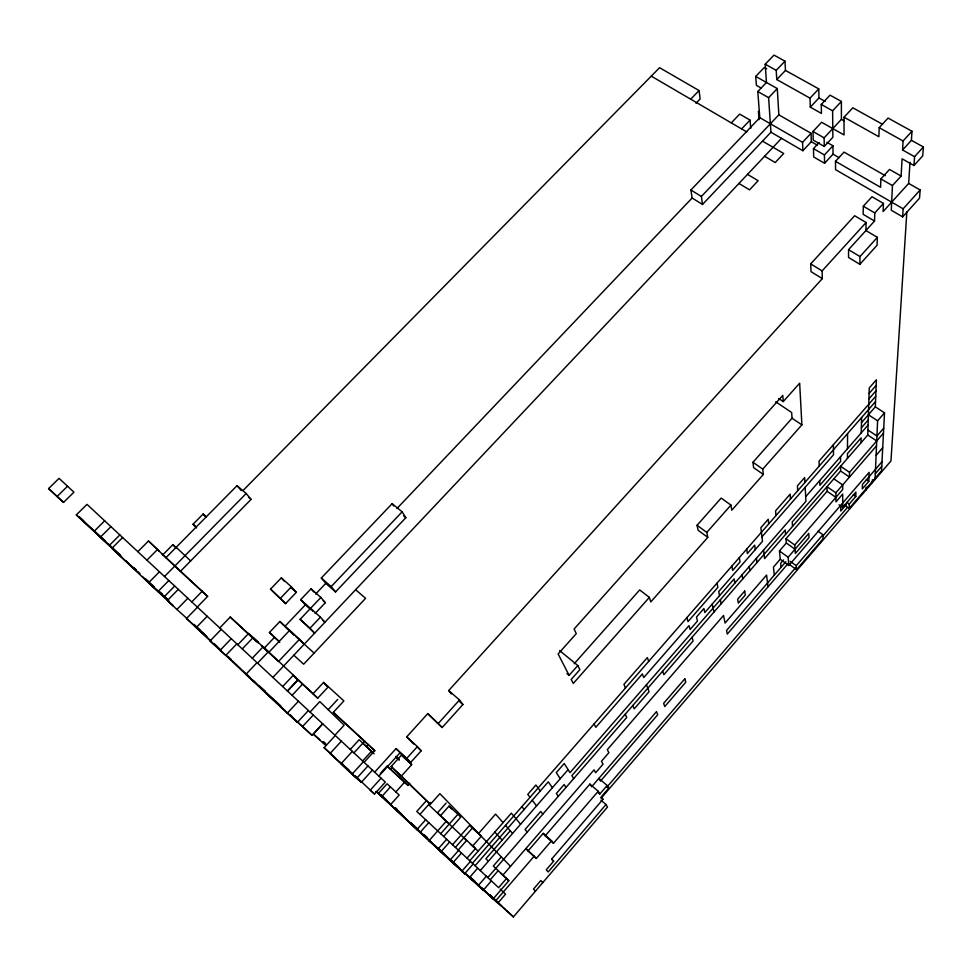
<?xml version="1.0" encoding="UTF-8"?>
<svg xmlns="http://www.w3.org/2000/svg" width="972" height="972" viewBox="0 0 972 972"><rect width="100%" height="100%" fill="white"/><g stroke="black" fill="none" stroke-linecap="round" stroke-linejoin="round"><path stroke-width="1.46" d="M882.491 124.27L852.821 107.807L844.048 117.199L844.036 134.938L821.619 122.265L812.969 131.487L813.212 140.114L824.28 146.468L832.87 137.246L832.615 110.808L841.388 101.453L830.027 95.147L821.267 104.454L821.449 113.432L810.284 107.139L810.016 98.148L818.764 88.902L785.473 70.421L784.999 61.175L773.991 55.1L765.207 64.213L766.458 82.474L757.796 91.526L759.8 117.685L690.91 190.002L692.113 198.009L702.513 204.46L770.942 132.216L768.609 97.662L777.296 88.574L755.706 76.424L764.332 67.469L766.726 68.805M847.426 458.42L847.463 453.584L861.131 437.862L861.01 442.782M847.487 448.687L847.572 433.609M874.533 221.045L863.16 214.338L863.318 206.222L871.969 196.745L883.439 203.415L874.788 212.941L874.533 221.045L848.568 249.658L848.532 257.446L859.868 264.323L877.084 245.223L877.364 237.338L865.918 230.546L866.101 222.503L854.643 215.735L810.721 263.886L810.988 271.625L822.3 278.636L448.7 690.545L451.324 693.996M844.376 505.015L849.224 508.368L849.261 504.067L855.797 496.461L855.882 492.063L842.712 507.36L839.03 504.808M849.528 472.331L849.492 477.045L840.622 471.007L840.61 466.268L849.528 472.331L883.463 433.148M859.868 264.323L860.001 256.572L877.364 237.338M861.241 432.88L861.593 417.535M866.04 489.961L866.125 487.106M792.557 526.387L792.229 521.964L867.777 435.006L869.26 387.937L876.404 379.785L875.322 406.843L861.471 422.723M909.999 162.288L908.662 183.416L920.156 189.965L919.536 198.154L902.66 216.865L891.275 210.244L892.454 185.579L901.117 176.066L902.077 158.813L913.959 165.507L914.555 156.674L902.575 149.967L911.408 140.32L911.979 131.256L888.068 118.062L879.186 127.672L878.882 136.712L844.048 117.199M881.993 461.749L862.431 484.445L862.322 488.892L868.822 481.334L869.138 472.319L788.839 565.473L780.249 559.24L779.447 550.954L786.336 542.996L785.971 538.731L827.099 491.285L827.002 486.705L835.859 492.804L835.956 501.868L842.7 494.068L842.712 507.36M901.117 176.066L889.514 169.468L880.875 178.933L880.571 187.304L835.495 161.316L844.024 152.118L885.346 175.738M872.297 482.671L872.419 479.791M883.439 203.415L883.111 211.58L908.662 183.416M875.104 478.285L877.595 420.791L884.52 412.833L875.322 406.843M884.52 412.833L881.519 470.813L849.224 508.368M902.575 149.967L903.073 140.976L911.979 131.256M902.66 216.865L903.146 208.798L920.156 189.965M906.864 211.556L890.972 460.947L601.231 798.073M911.408 140.32L923.4 146.966L922.732 155.86L913.959 165.507M599.906 780.237L598.861 778.39L607.148 785.485L608.666 788.219L601.401 796.676L602.956 799.324L551.744 858.956L553.627 861.216L546.264 869.794L548.172 871.969L606.006 804.524L600.951 800.163M464.118 872.552L513.41 916.9L607.5 807.076L606.006 804.524M536.325 858.458L551.549 840.792L543.239 833.356L528.039 850.937L536.325 858.458L525.925 848.532L528.039 850.937M553.481 843.234L598.23 791.269L589.907 784.1L545.219 835.835L553.481 843.234L551.549 840.792M846.272 504.626L840.768 511.017L840.756 506.789M597.756 792.204L599.821 793.99L607.148 785.485M789.3 564.428L796.53 569.677L796.238 565.692L822.919 534.685L818.047 531.247M875.298 473.814L881.75 466.305M606.82 787.211L795.631 567.697M822.47 536.483L847.159 507.785M796.53 569.677L823.041 538.84L822.919 534.685M780.249 559.24L773.433 567.126L774.307 575.12M501.297 856.867L493.326 866.04L506.521 878.506L498.624 887.643L416.781 811.438L425.517 801.645M788.839 565.473L788.146 557.235L808.765 533.361L808.983 537.638L795.351 553.445L794.732 545.013L842.688 489.511L842.688 484.919L833.818 478.844M783.541 559.957L780.65 563.31L781.038 567.32M506.521 878.506L508.818 880.754L493.108 898.942L481.662 888.214M876.1 455.382L882.71 447.715M591.547 786.858L656.525 711.577L657.716 714.748L600.441 781.16M785.838 561.767L726.57 630.427L727.299 634.048L788.098 563.553M495.489 901.044L534.26 856.101M490.228 879.818L498.114 870.73M491.37 880.887L483.266 890.231L466.244 874.278L467.982 875.821M883.73 428.166L876.938 435.991L867.935 430.037M502.767 875.286L594.014 769.86L595.654 772.74L603.041 764.186L601.449 761.258L608.873 752.68L607.318 749.655L723.545 615.483L725.076 623.052L766.592 575.047L768.014 586.833M835.859 492.804L876.513 445.808M480.277 870.56L568.098 769.666M805.679 496.728L868.093 425.019M478.127 885.699L486.352 876.222M487.786 877.558L626.709 717.482L625.251 714.165M840.622 471.007L764.6 558.608L763.567 550.067M472.441 863.258L875.529 401.57M470.436 861.386L461.809 871.264L464.628 873.755L473.182 863.95M475.089 865.724L548.293 781.804L552.375 787.721M761.963 536.823L833.514 454.787L833.381 444.714M469.488 877.582L477.702 868.154M510.276 830.781L485.891 858.762L488.406 861.228M861.362 427.838L868.251 419.928M869.09 393.453L876.185 385.349M467.022 858.215L475.466 848.568L463.887 837.718M868.919 398.885L875.966 390.829M469.755 860.755L511.345 813.175L520.615 824.22M875.748 396.236L819.068 461.093L819.226 466.062M455.394 847.377L472.356 828.083L469.634 825.289L452.527 844.717M458.213 850.014L466.645 840.403L428.603 804.658M487.203 893.28L449.927 860.256L458.602 850.366M452.843 862.844L461.457 853.027M446.67 839.261L437.935 849.163L458.177 867.121M440.96 851.849L449.623 842.007M446.391 821.085L428.98 840.768L432.054 843.502M574.197 663.755L639.697 589.919L649.345 597.391L573.273 683.45L571.208 679.428L579.859 669.659L577.83 665.516L559.593 650.547M707.774 537.382L706.778 532.425L730.944 505.1L721.188 498.077L697.058 525.281L698.115 530.262L707.774 537.382L650.79 601.923L649.345 597.391M730.944 505.1L731.758 510.215L763.336 474.458L762.753 469.112L801.876 424.861L799.664 383.199L783.262 401.582L778.669 398.508M440.705 833.709L457.921 814.244L449.04 806.092L440.462 815.763L449.331 823.952M443.669 836.467L460.74 817.136L457.921 814.244M420.086 832.421L428.798 822.616M446.112 803.115L437.473 812.847L440.462 815.763M763.336 474.458L753.604 467.641L752.96 462.271L792.034 418.227L791.658 412.505L775.705 401.788M566.968 673.572L569.106 675.358L577.83 665.516M419.94 814.378L430.523 802.508M430.329 804.379L401.412 776.057L411.678 764.672L401.363 755.244L391.121 766.568L430.329 804.379L439.866 793.674L510.507 866.344M423.221 835.203L416.903 829.59L425.687 819.724M395.847 791.937L404.619 782.181L387.123 766.009L380.319 773.518M387.245 766.288L407.875 785.34L409.795 783.201M381.097 778.183L370.198 790.224L374.524 794.051L385.325 782.108L335.291 735.525L324.126 747.65L334.89 757.771M417.401 746.593L421.228 750.749L410.682 762.437L406.758 758.379L417.401 746.593L406.673 736.885L427.777 713.618L442.175 727.518L462.927 704.506L459.501 699.974L448.7 690.545M438.542 723.18L459.501 699.974M390.452 786.919L381.729 796.59L378.29 793.517L387.087 783.772L399.164 795.035L390.428 804.755L392.664 806.748M378.886 776.118L400.063 752.729L410.682 762.437M390.477 769.265L392.396 767.139M367.963 765.936L356.712 778.305L341.002 763.785L352.338 751.392M822.3 278.636L822.118 270.909L866.101 222.503M341.366 741.174L330.055 753.494L352.046 774.174L361.292 782.351L372.422 770.091M374.657 772.181L396.054 748.598L406.758 758.379M362.617 761.003L371.498 751.259L362.787 743.216M352.046 774.174L363.407 761.708M914.555 156.674L923.4 146.966M364.087 762.34L374.791 750.591L333.311 712.342L343.869 700.921L323.603 682.405L313.081 693.692L317.71 698.188L328.135 686.997L323.603 682.405M350.236 749.473L359.178 739.716L372.835 752.656M353.93 752.911L364.755 741.065M366.347 746.666L368.291 744.528M328.184 709.694L337.709 699.415M312.036 735.318L292.135 717.081L312.036 735.318L322.692 723.8L313.263 734.188L325.644 745.269M819.129 142.544L813.455 148.619L813.698 156.978L824.584 163.284L824.426 154.949L832.955 145.788L826.856 142.301M197.486 607.208L186.515 618.496L287.238 713.217L297.432 722.305L308.416 710.496M310.056 712.051L319.8 701.577L344.161 725.173L334.915 735.197L87.006 504.359L76.338 514.881L106.604 542.874M824.584 163.284L833.04 154.184L832.955 145.788M302.389 726.716L313.263 715.015M287.238 713.217L298.453 701.225M292.098 695.32L302.207 684.519M770.942 132.216L802.884 150.721L811.316 141.705L811.061 133.273L778.839 114.854L777.296 88.574M824.28 146.468L824.122 137.854L841.412 119.349L841.388 101.453M282.67 686.536L293.192 675.346L297.954 679.963L287.542 691.068M287.408 690.958L297.614 680.084M802.884 150.721L802.568 142.337L811.061 133.273M272.877 677.411L781.512 138.34M279.766 642.358L269.438 632.48L279.912 621.485L299.534 639.236L278.466 661.531L264.335 648.494M320.882 597.452L300.129 619.322L314.6 633.185L309.995 628.167L320.42 617.147L300.713 599.651L311.04 588.801L320.882 597.452L325.353 602.689L315.098 613.514M810.284 107.139L818.959 97.953L818.764 88.902M257.009 662.637L245.904 674.349L255.6 683.024M257.556 663.147L268.369 651.75L248.577 633.501L237.812 644.764M335.571 591.912L331.185 586.59L402.129 511.819L392.141 503.666L321.331 578L325.778 583.37L335.571 591.912L405.846 517.699L402.129 511.819M702.513 204.46L701.395 196.465L778.839 114.854M252.27 658.226L263.193 646.732L313.081 693.692M263.971 648.397L274.383 637.438M300.713 599.651L305.354 604.863L284.747 626.539L294.455 635.311L289.68 630.33L268.661 652.479L261.419 645.578M315.584 594.099L325.778 583.37M396.916 508.538L692.113 198.009M242.283 648.932L253.182 637.511L258.43 642.589M285.598 603.563L296.302 592.349L291.393 586.821L281.321 577.878L270.52 589.117L285.598 603.563L270.52 589.117M741.612 128.911L750.032 120.103L739.68 114.101L731.284 122.885M221.252 629.334L210.098 640.925L220.097 650.329L231.275 638.677M810.016 98.148L776.762 79.534L776.215 70.349L784.999 61.175M236.828 643.853L225.771 655.407L220.097 650.329M280.58 598.12L291.393 586.821M776.762 79.534L785.473 70.421M219.733 627.936L230.23 617.05L257.859 642.528M207.194 616.26L196.21 627.608L210.96 640.852M197.292 607.038L207.619 596.419L162.093 554.064M690.703 99.18L699.062 90.566L659.587 67.7L243 490.556M696.001 103.263L700.144 98.986L699.062 90.566M178.301 589.348L167.391 600.502L176.916 609.468L187.851 598.242M191.788 601.923L202.212 591.219M137.842 551.683L148.473 540.979L180.428 571.342L251.08 499.389L246.171 493.521L237.059 485.648L165.896 557.721M122.63 537.528L111.865 548.293L157.938 591.62L163.94 597.027L174.717 586.019M164.511 576.518L246.171 493.521M157.938 591.62L168.824 580.539M162.664 554.963L172.834 544.672L176.163 547.71M196.587 527.918L193.064 524.212L203.112 514.042L206.465 517.019M159.432 571.791L148.57 582.811L157.61 590.952M146.942 560.164L157.61 549.399M110.954 526.642L100.335 537.212L109.204 545.547L119.835 534.928M93.968 531.453L104.684 520.81M57.056 496.51L63.557 502.403L73.945 492.197L59.073 478.346L48.6 488.564L57.056 496.51L67.542 486.243M765.207 64.213L776.215 70.349M879.186 127.672L903.073 140.976M818.959 97.953L825.167 101.416M821.267 104.454L832.615 110.808M841.412 119.349L843.915 120.747M761.137 88.039L756.398 85.354L755.706 76.424M757.796 91.526L768.609 97.662M812.969 131.487L824.122 137.854M880.875 178.933L892.454 185.579M811.316 141.705L817.331 145.168M833.04 154.184L839.14 157.695M759.8 117.685L802.568 142.337M813.455 148.619L824.426 154.949M903.146 208.798L835.556 169.65L835.495 161.316M651.264 76.144L746.812 131.961M762.498 141.122L783.699 153.503L775.206 162.531L764.575 156.273M863.318 206.222L874.788 212.941M747.517 174.353L758.124 180.707L749.534 189.844L738.939 183.453M848.568 249.658L860.001 256.572M690.91 190.002L701.395 196.465M810.721 263.886L822.118 270.909M868.409 414.765L877.595 420.791M867.777 435.006L876.72 440.936M792.034 418.227L801.876 424.861M866.368 479.682L868.822 481.334M853.355 494.784L855.797 496.461M846.831 502.378L849.261 504.067M827.099 491.285L835.908 497.372M752.96 462.271L762.753 469.112M785.971 538.731L794.732 545.013M786.336 542.996L795.035 549.253M779.447 550.954L788.146 557.235M790.175 561.294L796.238 565.692M697.058 525.281L706.778 532.425M403.647 515.889L405.846 517.699M606.613 786.457L608.666 788.219M600.915 797.562L602.956 799.324M248.808 497.433L251.08 499.389M355.618 589.712L365.594 598.327L303.677 664.204L293.836 655.201M321.331 578L331.185 586.59M459.707 701.699L462.927 704.506M323.19 600.781L325.353 602.689M290.75 587.416L296.302 592.349M330.055 753.494L339.629 761.987M347.028 768.536L348.851 770.164L340.431 762.242M475.648 882.612L468.856 876.586L479.816 886.743M477.313 884.095L478.965 885.553M481.407 887.715L485.393 891.263M489.305 894.726L497.615 902.101M354.987 776.178L359.482 780.152M487.993 893.985L505.489 909.476M305.354 604.863L310.773 609.675M322.74 620.306L324.927 622.25L320.42 617.147M442.175 727.518L427.777 713.618M426.295 837.949L438.202 848.532M439.162 849.382L443.9 853.598M324.126 747.65L335.352 757.966M341.063 762.692L342.885 764.308M435.092 846.187L448.651 858.24M452.369 861.544L454.203 863.16M459.586 867.947L451.53 860.487M469.099 876.392L474.907 881.543M276.874 702.975L261.468 688.735L266.729 693.437M289.935 714.639L291.904 716.4M385.119 799.616L391.765 805.545M398.216 811.304L401.363 814.123M397.062 810.672L400.306 813.564M412.821 824.73L415.846 827.415M424.655 835.276L427.51 837.828M405.725 818.788L415.153 827.196M424.193 835.252L427.121 837.864M411.253 824.135L426.72 837.9M439.259 849.066L441.13 850.719M313.677 734.176L319.8 739.668M322.813 742.353L324.806 744.151M248.82 676.5L246.694 674.592L254.676 682.101M259.257 685.843L265.344 691.299M380.842 794.683L382.98 796.603M258.759 685.843L261.905 688.662M381.486 795.618L386.88 800.442M395.252 807.939L397.305 809.773L395.3 807.878M273.934 699.864L253.097 680.376M389.821 803.431L376.541 791.56L392.688 806.724M396.187 809.129L399.298 811.912M300.129 619.322L309.995 628.167M193.064 524.212L196.405 527.201M186.515 618.496L198.057 628.872L193.841 624.899M206.987 636.891L194.254 625.057L199.831 630.075M325.292 743.519L323.421 741.843L325.596 743.92M210.098 640.925L215.833 646.064M551.61 859.394L553.627 861.216M145.278 579.13L154.111 587.088L145.18 578.705L149.056 582.204M163.114 595.557L168.812 600.696L159.87 592.288M160.587 593.625L166.431 598.898L142.301 576.432M167.391 600.502L173.332 605.848L163.94 597.027M176.916 609.468L187.608 619.079M295.549 636.296L314.102 653.099M76.338 514.881L115.425 551.16L109.204 545.547M105.632 541.38L94.138 530.724M111.865 548.293L137.271 571.56M413.78 743.993L406.673 736.885M416.976 746.885L421.228 750.749M48.6 488.564L63.557 502.403M83.592 520.834L79.425 517.055L93.3 530.141M176.187 547.297L190.646 560.941M269.438 632.48L279.195 641.386M324.818 683.972L328.135 686.997M395.835 756.386L399.115 759.387M395.883 756.738L399.115 759.703M395.92 757.079L399.14 760.031M469.634 825.289L478.576 833.49L495.574 814.099L503.083 822.616M472.356 828.083L481.249 836.236L472.769 845.919L478.127 851.168M258.151 642.565L248.577 633.501M180.428 571.342L207.619 596.419M256.523 641.52L230.23 617.05M294.71 676.962L317.71 698.188M374.815 750.846L333.311 712.342M391.121 766.568L401.412 776.057M470.46 844.073L473.741 847.122M500.446 873.026L508.818 880.754M500.179 889.101L505.586 894.131L497.834 903.122L470.776 877.886M489.803 894.775L501.552 905.795M506.485 910.399L513.41 916.9M489.499 894.605L495.392 900.133M470.156 876.938L475.15 881.616M489.232 894.811L496.583 901.591M380.793 794.683L385.908 799.482M395.203 808.072L402.408 814.961M410.658 822.555L417.936 829.383M438.639 848.665L455.406 864.667M380.623 794.671L388.776 802.459M395.106 808.254L402.432 815.265M410.901 823.211L443.912 854.036M449.757 859.649L461.348 870.377M376.954 791.658L390.695 804.549M395.009 808.449L438.068 848.835M446.865 857.085L464.628 873.755M393.769 807.732L449.927 860.256M376.334 791.524L416.903 829.59M323.239 742.013L326.398 744.989M376.115 791.475L378.29 793.517M160.161 592.13L162.336 594.171M133.881 567.648L136.031 569.677M108.718 544.198L110.844 546.215M112.983 548.22L120.479 555.267M137.817 571.56L140.004 573.614M194.048 624.413L206.076 635.943M214.448 643.816L220.632 649.855M228.165 656.708L231.372 659.721M275.392 700.873L280.872 706.024M355.448 776.13L374.524 794.051M95.438 532.158L102.996 539.253M107.333 543.336L121.536 556.689M125.947 560.844L136.311 570.576M227.059 655.893L231.348 659.939M232.43 660.948L241.092 669.088M242.174 670.109L249.816 677.29M344.282 766.106L352.848 774.162M258.674 685.868L297.432 722.305M340.71 762.996L361.292 782.351M148.473 540.979L159.226 551.306M371.498 751.259L374.123 753.81M404.619 782.181L407.875 785.34M172.834 544.672L175.58 547.382M449.04 806.092L451.919 809.032M396.054 748.598L411.678 764.672M535.475 891.154L533.482 889.101L540.845 880.523L542.777 882.625M279.912 621.485L283.788 625.531M299.534 639.236L304.236 644.169M494.797 832.105L502.172 840.075M203.112 514.042L205.712 516.861M281.321 577.878L284.298 581.232M310.518 608.363L313.263 611.461M505.513 825.374L512.596 833.417M311.04 588.801L313.774 591.984M237.059 485.648L241.19 490.581M527.237 832.105L525.062 829.517L540.76 811.438L542.826 814.135M521.879 806.639L524.151 809.482M543.239 833.356L545.219 835.835M530.007 797.319L527.772 794.379L535.937 785.024L540.274 790.989M532.219 800.223L536.556 805.909M558.305 796.299L556.361 793.48L564.125 784.55L566.008 787.417M560.249 778.669L556.276 772.643L564.246 763.506L569.993 772.667L805.922 501.358L805.168 487.276M392.141 503.666L393.66 506.035M573.687 778.572L571.852 775.644L785.23 530.032L785.595 534.406M589.907 784.1L591 785.947M598.23 791.269L599.821 793.99M569.106 675.358L558.122 653.974L576.262 633.635L574.112 629.006L782.8 395.385L783.262 401.582M594.086 723.933L595.824 727.299L642.371 673.924L643.743 677.581L689.027 625.616L690.071 629.54L697.471 621.023L696.487 617.05L703.922 608.521L704.858 612.542L734.139 578.899L734.856 583.066M625.458 688.006L623.927 684.349L647.352 657.558L648.701 661.373M632.784 705.502L634.194 708.867L649.065 691.724L646.441 684.75M662.637 671.142L663.84 674.702L693.097 640.985L692.1 637.219M686.912 617.609L687.982 621.643L717.871 587.367L717.02 583.139M712.209 604.098L713.946 612.081M719.547 595.666L718.721 591.547L762.498 541.295L760.857 527.687L768.22 519.267L768.718 523.908M720.374 599.736L721.175 603.746M731.916 566.068L732.669 570.406L740.032 561.962L739.328 557.588M742.073 574.78L742.742 578.935M746.715 549.119L747.359 553.554L754.673 545.171L755.268 549.605M749.254 566.518L749.874 570.722M756.423 558.268L756.994 562.521M776.008 515.561L775.559 510.871L790.151 494.165L790.515 498.952M750.032 120.103L750.736 128.438M758.403 111.306L759.059 119.702M797.733 490.69L797.417 485.854L804.658 477.568L804.913 482.452M819.7 480.605L819.858 485.332L840.586 461.481L840.573 456.633M684.81 678.808L663.633 703.351L664.775 706.559L685.807 682.162L684.81 678.808M744.673 591.085L737.663 599.189L738.331 603.09L745.305 595.034L744.673 591.085"/></g></svg>
